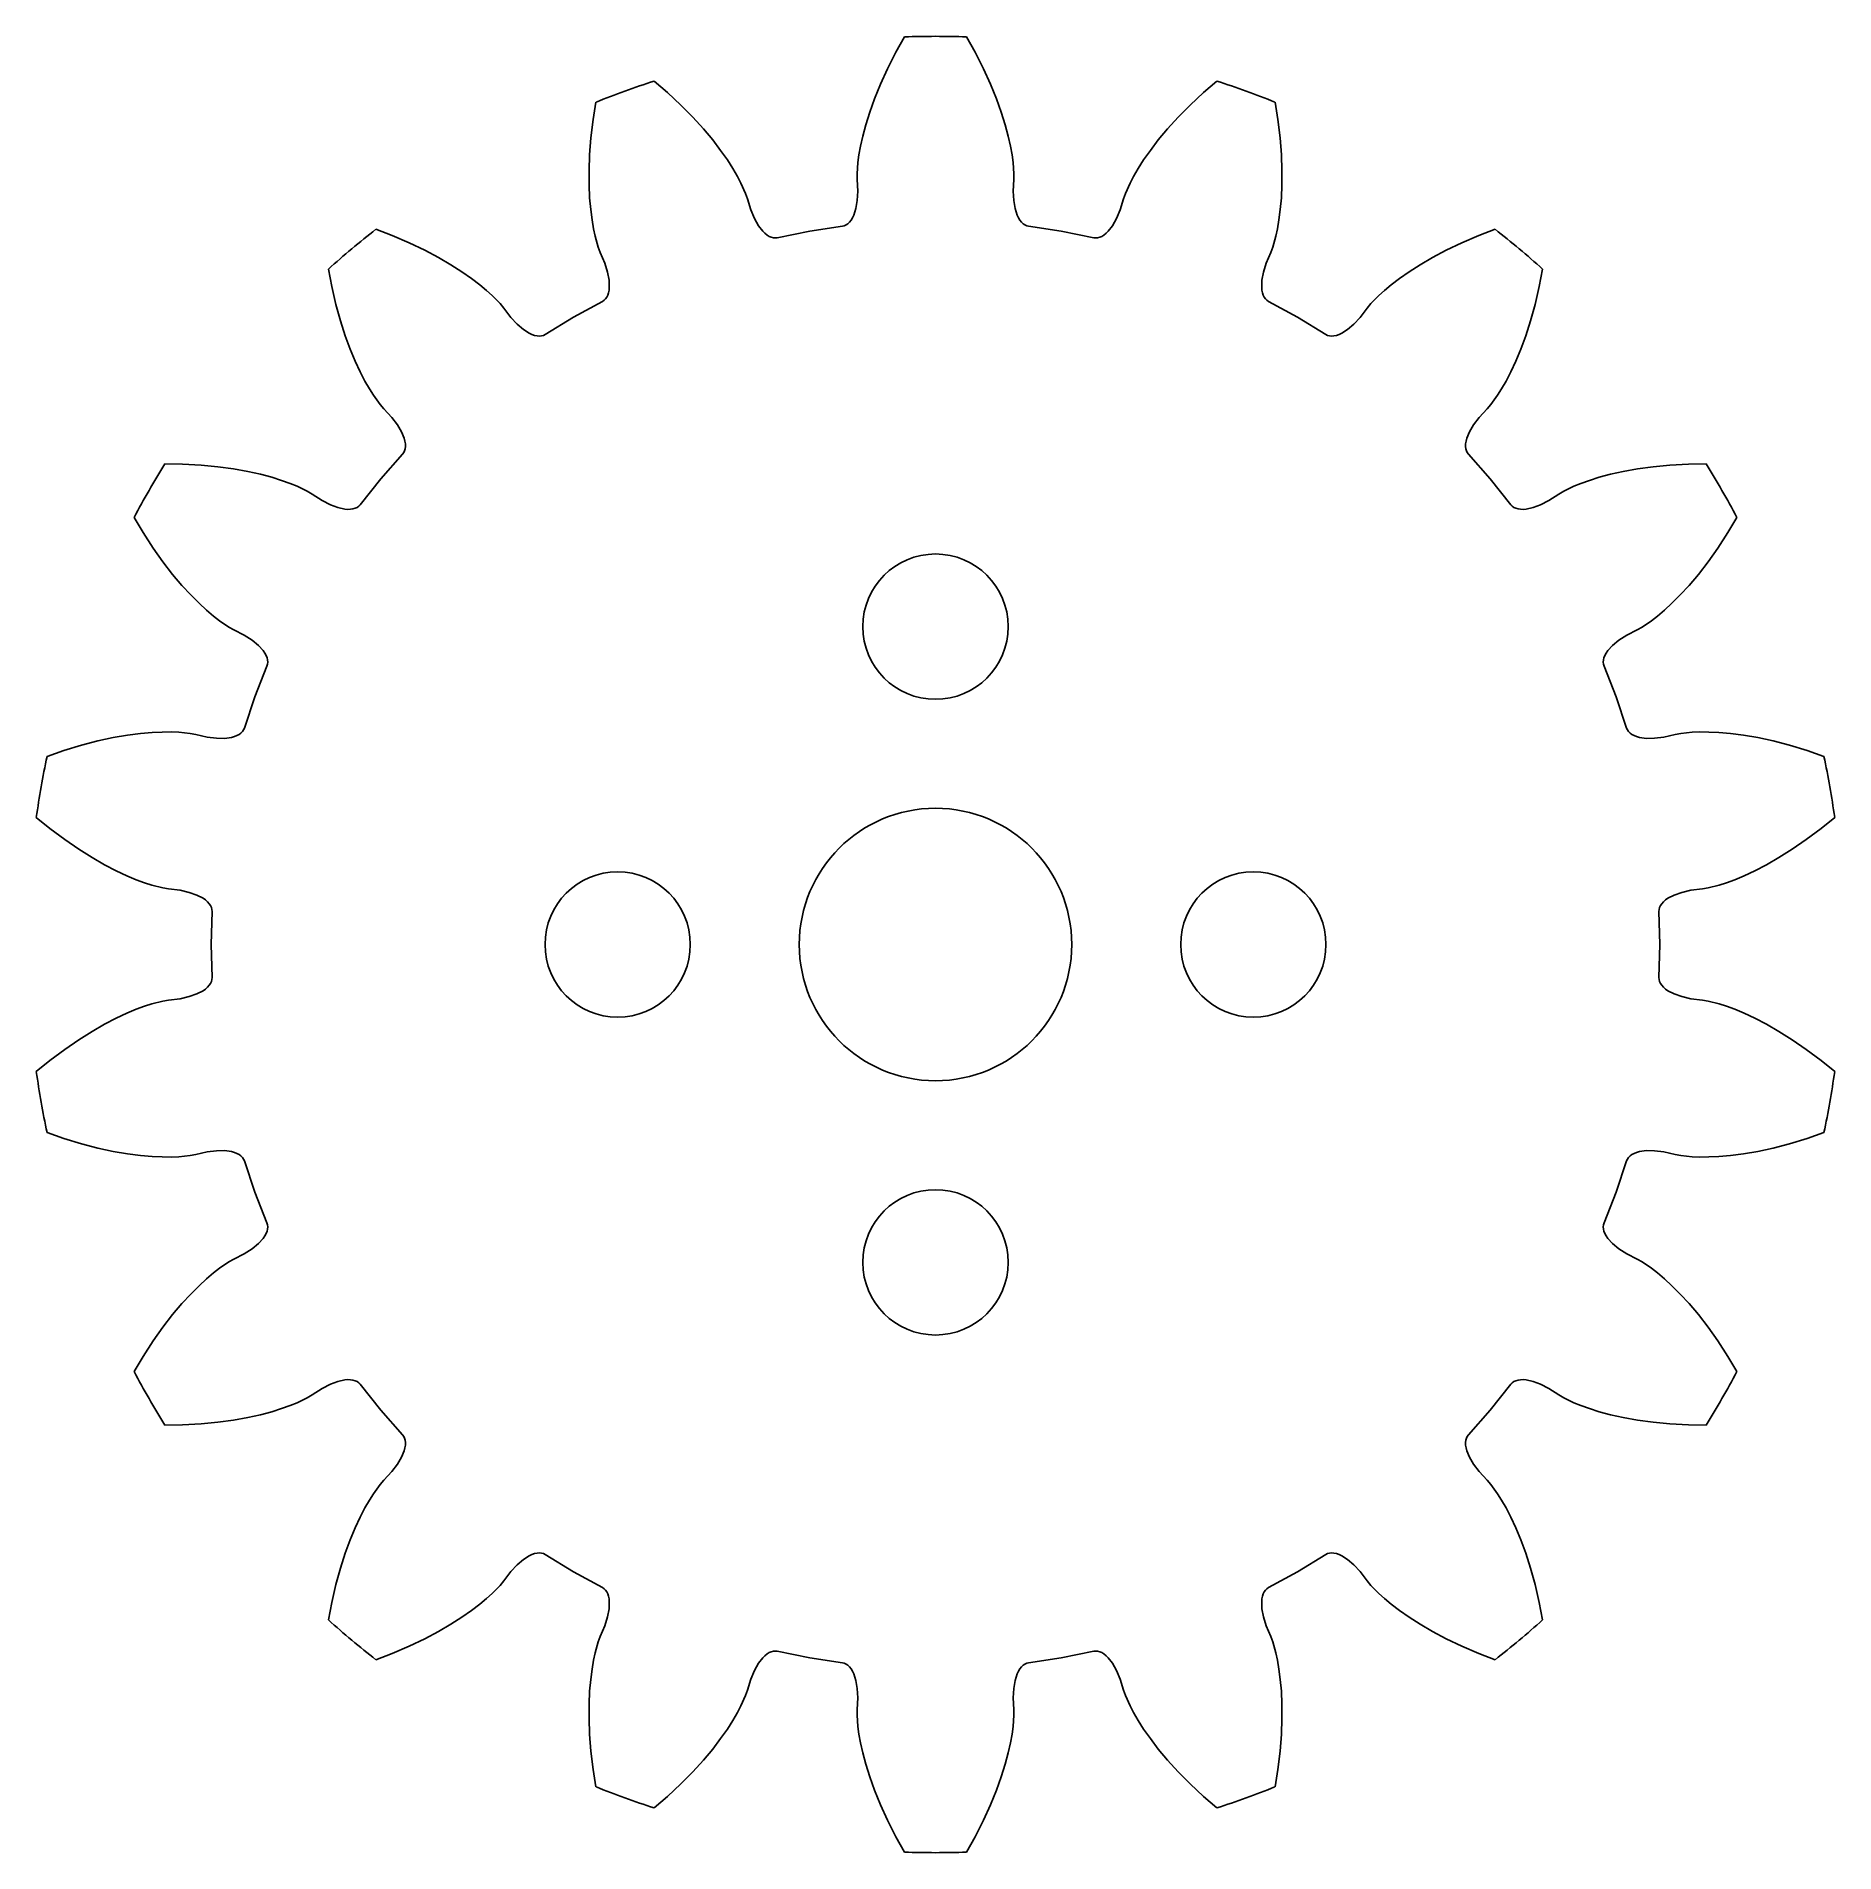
# Model space of a CAD drawing. Extents: x -68.8 to -29.2, y -20 to 20.
import ezdxf

# ---------------------------------------------------------------- set-up
doc = ezdxf.new("R2010")
doc.units = 0
doc.layers.get('0').update_dxf_attribs({"linetype": 'CONTINUOUS'})

msp = doc.modelspace()

# ---------------------------------------------------------------- linework, layer by layer
at = {"color": 7, "linetype": 'CONTINUOUS'}
for p, q in [((-49.871, 19.65), (-50.055, 19.287)), ((-49.681, 19.988), (-49.871, 19.65)), ((-48.129, 19.65), (-48.319, 19.988)), ((-47.945, 19.287), (-48.129, 19.65)), ((-50.055, 19.287), (-50.211, 18.946)), ((-47.789, 18.946), (-47.945, 19.287)), ((-54.902, 18.763), (-55.196, 19.016)), ((-50.211, 18.946), (-50.342, 18.626)), ((-47.658, 18.626), (-47.789, 18.946)), ((-42.804, 19.016), (-43.098, 18.763)), ((-56.477, 18.55), (-56.539, 18.167)), ((-54.605, 18.485), (-54.902, 18.763)), ((-54.342, 18.218), (-54.605, 18.485)), ((-50.342, 18.626), (-50.449, 18.328)), ((-47.551, 18.328), (-47.658, 18.626)), ((-43.395, 18.485), (-43.658, 18.218)), ((-43.098, 18.763), (-43.395, 18.485)), ((-41.461, 18.167), (-41.523, 18.55)), ((-56.539, 18.167), (-56.588, 17.763)), ((-54.109, 17.961), (-54.342, 18.218)), ((-50.535, 18.053), (-50.602, 17.804)), ((-50.449, 18.328), (-50.535, 18.053)), ((-47.465, 18.053), (-47.551, 18.328)), ((-47.398, 17.804), (-47.465, 18.053)), ((-43.658, 18.218), (-43.891, 17.961)), ((-41.412, 17.763), (-41.461, 18.167)), ((-56.588, 17.763), (-56.618, 17.389)), ((-53.907, 17.718), (-54.109, 17.961)), ((-53.732, 17.489), (-53.907, 17.718)), ((-50.602, 17.804), (-50.651, 17.583)), ((-47.349, 17.583), (-47.398, 17.804)), ((-44.093, 17.718), (-44.268, 17.489)), ((-43.891, 17.961), (-44.093, 17.718)), ((-41.382, 17.389), (-41.412, 17.763)), ((-56.618, 17.389), (-56.631, 17.043)), ((-53.584, 17.278), (-53.732, 17.489)), ((-53.462, 17.087), (-53.584, 17.278)), ((-50.709, 17.221), (-50.727, 16.974)), ((-50.686, 17.388), (-50.709, 17.221)), ((-50.651, 17.583), (-50.686, 17.388)), ((-47.314, 17.388), (-47.349, 17.583)), ((-47.291, 17.221), (-47.314, 17.388)), ((-47.273, 16.974), (-47.291, 17.221)), ((-44.416, 17.278), (-44.538, 17.087)), ((-44.268, 17.489), (-44.416, 17.278)), ((-41.369, 17.043), (-41.382, 17.389)), ((-56.631, 17.043), (-56.63, 16.727)), ((-53.363, 16.916), (-53.462, 17.087)), ((-53.285, 16.767), (-53.363, 16.916)), ((-50.727, 16.974), (-50.727, 16.848)), ((-50.727, 16.848), (-50.714, 16.591)), ((-47.286, 16.591), (-47.273, 16.848)), ((-47.273, 16.848), (-47.273, 16.974)), ((-44.637, 16.916), (-44.715, 16.767)), ((-44.538, 17.087), (-44.637, 16.916)), ((-41.37, 16.727), (-41.369, 17.043)), ((-56.63, 16.727), (-56.617, 16.44)), ((-56.617, 16.44), (-56.594, 16.183)), ((-53.182, 16.541), (-53.285, 16.767)), ((-53.14, 16.422), (-53.182, 16.541)), ((-53.064, 16.176), (-53.14, 16.422)), ((-50.714, 16.591), (-50.724, 16.384)), ((-47.276, 16.384), (-47.286, 16.591)), ((-44.86, 16.422), (-44.936, 16.176)), ((-44.818, 16.541), (-44.86, 16.422)), ((-44.715, 16.767), (-44.818, 16.541)), ((-41.406, 16.183), (-41.383, 16.44)), ((-41.383, 16.44), (-41.37, 16.727)), ((-56.594, 16.183), (-56.565, 15.958)), ((-52.984, 15.985), (-53.064, 16.176)), ((-50.826, 16.002), (-50.858, 15.95)), ((-50.798, 16.063), (-50.826, 16.002)), ((-50.753, 16.208), (-50.798, 16.063)), ((-50.724, 16.384), (-50.753, 16.208)), ((-47.247, 16.208), (-47.276, 16.384)), ((-47.202, 16.063), (-47.247, 16.208)), ((-47.174, 16.002), (-47.202, 16.063)), ((-47.142, 15.95), (-47.174, 16.002)), ((-44.936, 16.176), (-45.016, 15.985)), ((-41.435, 15.958), (-41.406, 16.183)), ((-60.964, 15.613), (-61.326, 15.75)), ((-60.589, 15.453), (-60.964, 15.613)), ((-56.565, 15.958), (-56.531, 15.763)), ((-56.531, 15.763), (-56.496, 15.599)), ((-52.896, 15.83), (-52.984, 15.985)), ((-52.804, 15.709), (-52.896, 15.83)), ((-52.757, 15.662), (-52.804, 15.709)), ((-52.71, 15.624), (-52.757, 15.662)), ((-52.663, 15.595), (-52.71, 15.624)), ((-51.77, 15.708), (-52.484, 15.565)), ((-51.05, 15.818), (-51.77, 15.708)), ((-51.008, 15.827), (-51.05, 15.818)), ((-50.967, 15.845), (-51.008, 15.827)), ((-50.929, 15.872), (-50.967, 15.845)), ((-50.892, 15.907), (-50.929, 15.872)), ((-50.858, 15.95), (-50.892, 15.907)), ((-47.108, 15.907), (-47.142, 15.95)), ((-47.071, 15.872), (-47.108, 15.907)), ((-47.033, 15.845), (-47.071, 15.872)), ((-46.992, 15.827), (-47.033, 15.845)), ((-46.95, 15.818), (-46.992, 15.827)), ((-46.23, 15.708), (-46.95, 15.818)), ((-45.516, 15.565), (-46.23, 15.708)), ((-45.29, 15.624), (-45.337, 15.595)), ((-45.243, 15.662), (-45.29, 15.624)), ((-45.196, 15.709), (-45.243, 15.662)), ((-45.104, 15.83), (-45.196, 15.709)), ((-45.016, 15.985), (-45.104, 15.83)), ((-41.504, 15.599), (-41.469, 15.763)), ((-41.469, 15.763), (-41.435, 15.958)), ((-37.036, 15.613), (-37.411, 15.453)), ((-36.674, 15.75), (-37.036, 15.613)), ((-60.25, 15.292), (-60.589, 15.453)), ((-59.944, 15.131), (-60.25, 15.292)), ((-56.496, 15.599), (-56.429, 15.36)), ((-56.429, 15.36), (-56.385, 15.241)), ((-56.385, 15.241), (-56.285, 15.004)), ((-52.616, 15.574), (-52.663, 15.595)), ((-52.571, 15.562), (-52.616, 15.574)), ((-52.526, 15.559), (-52.571, 15.562)), ((-52.484, 15.565), (-52.526, 15.559)), ((-45.474, 15.559), (-45.516, 15.565)), ((-45.429, 15.562), (-45.474, 15.559)), ((-45.384, 15.574), (-45.429, 15.562)), ((-45.337, 15.595), (-45.384, 15.574)), ((-41.715, 15.004), (-41.615, 15.241)), ((-41.615, 15.241), (-41.571, 15.36)), ((-41.571, 15.36), (-41.504, 15.599)), ((-37.75, 15.292), (-38.056, 15.131)), ((-37.411, 15.453), (-37.75, 15.292)), ((-62.37, 14.874), (-62.298, 14.493)), ((-59.671, 14.971), (-59.944, 15.131)), ((-59.429, 14.816), (-59.671, 14.971)), ((-59.217, 14.668), (-59.429, 14.816)), ((-56.285, 15.004), (-56.223, 14.806)), ((-56.223, 14.806), (-56.19, 14.631)), ((-41.81, 14.631), (-41.777, 14.806)), ((-41.777, 14.806), (-41.715, 15.004)), ((-38.571, 14.816), (-38.783, 14.668)), ((-38.329, 14.971), (-38.571, 14.816)), ((-38.056, 15.131), (-38.329, 14.971)), ((-35.702, 14.493), (-35.63, 14.874)), ((-62.298, 14.493), (-62.206, 14.097)), ((-59.037, 14.53), (-59.217, 14.668)), ((-58.886, 14.404), (-59.037, 14.53)), ((-58.761, 14.291), (-58.886, 14.404)), ((-56.189, 14.413), (-56.201, 14.353)), ((-56.19, 14.631), (-56.184, 14.479)), ((-56.184, 14.479), (-56.189, 14.413)), ((-41.816, 14.479), (-41.81, 14.631)), ((-41.811, 14.413), (-41.816, 14.479)), ((-41.799, 14.353), (-41.811, 14.413)), ((-39.114, 14.404), (-39.239, 14.291)), ((-38.963, 14.53), (-39.114, 14.404)), ((-38.783, 14.668), (-38.963, 14.53)), ((-35.794, 14.097), (-35.702, 14.493)), ((-62.206, 14.097), (-62.106, 13.735)), ((-58.587, 14.113), (-58.761, 14.291)), ((-58.507, 14.016), (-58.587, 14.113)), ((-58.352, 13.811), (-58.507, 14.016)), ((-56.336, 14.163), (-56.975, 13.813)), ((-56.3, 14.186), (-56.336, 14.163)), ((-56.268, 14.217), (-56.3, 14.186)), ((-56.241, 14.255), (-56.268, 14.217)), ((-56.218, 14.3), (-56.241, 14.255)), ((-56.201, 14.353), (-56.218, 14.3)), ((-41.782, 14.3), (-41.799, 14.353)), ((-41.759, 14.255), (-41.782, 14.3)), ((-41.732, 14.217), (-41.759, 14.255)), ((-41.7, 14.186), (-41.732, 14.217)), ((-41.664, 14.163), (-41.7, 14.186)), ((-41.025, 13.813), (-41.664, 14.163)), ((-39.493, 14.016), (-39.648, 13.811)), ((-39.413, 14.113), (-39.493, 14.016)), ((-39.239, 14.291), (-39.413, 14.113)), ((-35.894, 13.735), (-35.794, 14.097)), ((-62.106, 13.735), (-62, 13.405)), ((-58.211, 13.659), (-58.352, 13.811)), ((-58.075, 13.542), (-58.211, 13.659)), ((-56.975, 13.813), (-57.597, 13.435)), ((-40.403, 13.435), (-41.025, 13.813)), ((-39.789, 13.659), (-39.925, 13.542)), ((-39.648, 13.811), (-39.789, 13.659)), ((-36, 13.405), (-35.894, 13.735)), ((-62, 13.405), (-61.891, 13.109)), ((-57.947, 13.461), (-58.075, 13.542)), ((-57.887, 13.433), (-57.947, 13.461)), ((-57.83, 13.413), (-57.887, 13.433)), ((-57.775, 13.401), (-57.83, 13.413)), ((-57.725, 13.398), (-57.775, 13.401)), ((-57.678, 13.403), (-57.725, 13.398)), ((-57.635, 13.415), (-57.678, 13.403)), ((-57.597, 13.435), (-57.635, 13.415)), ((-40.365, 13.415), (-40.403, 13.435)), ((-40.322, 13.403), (-40.365, 13.415)), ((-40.275, 13.398), (-40.322, 13.403)), ((-40.225, 13.401), (-40.275, 13.398)), ((-40.17, 13.413), (-40.225, 13.401)), ((-40.113, 13.433), (-40.17, 13.413)), ((-40.053, 13.461), (-40.113, 13.433)), ((-39.925, 13.542), (-40.053, 13.461)), ((-36.109, 13.109), (-36, 13.405)), ((-61.891, 13.109), (-61.78, 12.843)), ((-61.78, 12.843), (-61.671, 12.609)), ((-36.329, 12.609), (-36.22, 12.843)), ((-36.22, 12.843), (-36.109, 13.109)), ((-61.671, 12.609), (-61.567, 12.408)), ((-61.567, 12.408), (-61.468, 12.237)), ((-36.532, 12.237), (-36.433, 12.408)), ((-36.433, 12.408), (-36.329, 12.609)), ((-61.468, 12.237), (-61.379, 12.094)), ((-61.379, 12.094), (-61.234, 11.893)), ((-36.766, 11.893), (-36.621, 12.094)), ((-36.621, 12.094), (-36.532, 12.237)), ((-61.234, 11.893), (-61.152, 11.796)), ((-61.152, 11.796), (-60.977, 11.608)), ((-60.977, 11.608), (-60.852, 11.443)), ((-37.148, 11.443), (-37.023, 11.608)), ((-37.023, 11.608), (-36.848, 11.796)), ((-36.848, 11.796), (-36.766, 11.893)), ((-60.852, 11.443), (-60.761, 11.289)), ((-60.761, 11.289), (-60.702, 11.149)), ((-37.298, 11.149), (-37.239, 11.289)), ((-37.239, 11.289), (-37.148, 11.443)), ((-60.712, 10.833), (-60.738, 10.799)), ((-60.692, 10.873), (-60.712, 10.833)), ((-60.702, 11.149), (-60.685, 11.085)), ((-60.68, 10.919), (-60.692, 10.873)), ((-60.685, 11.085), (-60.676, 11.025)), ((-60.674, 10.969), (-60.68, 10.919)), ((-60.676, 11.025), (-60.674, 10.969)), ((-37.326, 10.969), (-37.324, 11.025)), ((-37.32, 10.919), (-37.326, 10.969)), ((-37.324, 11.025), (-37.315, 11.085)), ((-37.308, 10.873), (-37.32, 10.919)), ((-37.315, 11.085), (-37.298, 11.149)), ((-37.288, 10.833), (-37.308, 10.873)), ((-37.262, 10.799), (-37.288, 10.833)), ((-65.582, 10.579), (-65.97, 10.584)), ((-65.176, 10.558), (-65.582, 10.579)), ((-64.802, 10.522), (-65.176, 10.558)), ((-64.459, 10.475), (-64.802, 10.522)), ((-64.148, 10.419), (-64.459, 10.475)), ((-63.867, 10.356), (-64.148, 10.419)), ((-60.738, 10.799), (-61.218, 10.252)), ((-36.782, 10.252), (-37.262, 10.799)), ((-33.852, 10.419), (-34.133, 10.356)), ((-33.541, 10.475), (-33.852, 10.419)), ((-33.198, 10.522), (-33.541, 10.475)), ((-32.824, 10.558), (-33.198, 10.522)), ((-32.418, 10.579), (-32.824, 10.558)), ((-32.03, 10.584), (-32.418, 10.579)), ((-63.618, 10.289), (-63.867, 10.356)), ((-63.402, 10.221), (-63.618, 10.289)), ((-63.216, 10.154), (-63.402, 10.221)), ((-63.06, 10.09), (-63.216, 10.154)), ((-62.836, 9.983), (-63.06, 10.09)), ((-61.218, 10.252), (-61.674, 9.684)), ((-36.326, 9.684), (-36.782, 10.252)), ((-34.94, 10.09), (-35.164, 9.983)), ((-34.784, 10.154), (-34.94, 10.09)), ((-34.598, 10.221), (-34.784, 10.154)), ((-34.382, 10.289), (-34.598, 10.221)), ((-34.133, 10.356), (-34.382, 10.289)), ((-62.727, 9.919), (-62.836, 9.983)), ((-62.511, 9.779), (-62.727, 9.919)), ((-62.327, 9.685), (-62.511, 9.779)), ((-62.16, 9.622), (-62.327, 9.685)), ((-62.012, 9.589), (-62.16, 9.622)), ((-61.781, 9.606), (-61.83, 9.592)), ((-61.738, 9.626), (-61.781, 9.606)), ((-61.703, 9.653), (-61.738, 9.626)), ((-61.674, 9.684), (-61.703, 9.653)), ((-36.297, 9.653), (-36.326, 9.684)), ((-36.262, 9.626), (-36.297, 9.653)), ((-36.219, 9.606), (-36.262, 9.626)), ((-36.17, 9.592), (-36.219, 9.606)), ((-35.84, 9.622), (-35.988, 9.589)), ((-35.673, 9.685), (-35.84, 9.622)), ((-35.489, 9.779), (-35.673, 9.685)), ((-35.273, 9.919), (-35.489, 9.779)), ((-35.164, 9.983), (-35.273, 9.919)), ((-66.651, 9.404), (-66.453, 9.071)), ((-61.945, 9.583), (-62.012, 9.589)), ((-61.885, 9.584), (-61.945, 9.583)), ((-61.83, 9.592), (-61.885, 9.584)), ((-36.115, 9.584), (-36.17, 9.592)), ((-36.055, 9.583), (-36.115, 9.584)), ((-35.988, 9.589), (-36.055, 9.583)), ((-31.547, 9.071), (-31.349, 9.404)), ((-66.453, 9.071), (-66.231, 8.73)), ((-31.769, 8.73), (-31.547, 9.071)), ((-66.231, 8.73), (-66.014, 8.424)), ((-66.014, 8.424), (-65.801, 8.151)), ((-32.199, 8.151), (-31.986, 8.424)), ((-31.986, 8.424), (-31.769, 8.73)), ((-65.801, 8.151), (-65.597, 7.909)), ((-32.403, 7.909), (-32.199, 8.151)), ((-65.597, 7.909), (-65.402, 7.697)), ((-65.402, 7.697), (-65.219, 7.515)), ((-32.781, 7.515), (-32.598, 7.697)), ((-32.598, 7.697), (-32.403, 7.909)), ((-65.219, 7.515), (-65.053, 7.362)), ((-65.053, 7.362), (-64.901, 7.234)), ((-64.901, 7.234), (-64.768, 7.131)), ((-33.232, 7.131), (-33.099, 7.234)), ((-33.099, 7.234), (-32.947, 7.362)), ((-32.947, 7.362), (-32.781, 7.515)), ((-64.768, 7.131), (-64.563, 6.991)), ((-64.563, 6.991), (-64.454, 6.928)), ((-64.454, 6.928), (-64.225, 6.811)), ((-64.225, 6.811), (-64.051, 6.699)), ((-33.949, 6.699), (-33.775, 6.811)), ((-33.775, 6.811), (-33.546, 6.928)), ((-33.546, 6.928), (-33.437, 6.991)), ((-33.437, 6.991), (-33.232, 7.131)), ((-64.051, 6.699), (-63.912, 6.586)), ((-63.912, 6.586), (-63.81, 6.474)), ((-63.81, 6.474), (-63.772, 6.419)), ((-63.772, 6.419), (-63.742, 6.366)), ((-34.258, 6.366), (-34.228, 6.419)), ((-34.228, 6.419), (-34.19, 6.474)), ((-34.19, 6.474), (-34.088, 6.586)), ((-34.088, 6.586), (-33.949, 6.699)), ((-63.724, 6.133), (-63.988, 5.455)), ((-63.742, 6.366), (-63.722, 6.315)), ((-63.711, 6.175), (-63.724, 6.133)), ((-63.722, 6.315), (-63.71, 6.266)), ((-63.706, 6.219), (-63.711, 6.175)), ((-63.71, 6.266), (-63.706, 6.219)), ((-34.294, 6.219), (-34.29, 6.266)), ((-34.289, 6.175), (-34.294, 6.219)), ((-34.29, 6.266), (-34.278, 6.315)), ((-34.276, 6.133), (-34.289, 6.175)), ((-34.278, 6.315), (-34.258, 6.366)), ((-34.012, 5.455), (-34.276, 6.133)), ((-63.988, 5.455), (-64.221, 4.766)), ((-33.779, 4.766), (-34.012, 5.455)), ((-67.448, 4.483), (-67.811, 4.389)), ((-67.11, 4.556), (-67.448, 4.483)), ((-66.798, 4.61), (-67.11, 4.556)), ((-66.512, 4.646), (-66.798, 4.61)), ((-66.255, 4.669), (-66.512, 4.646)), ((-66.029, 4.679), (-66.255, 4.669)), ((-65.831, 4.68), (-66.029, 4.679)), ((-65.663, 4.673), (-65.831, 4.68)), ((-65.416, 4.649), (-65.663, 4.673)), ((-65.292, 4.626), (-65.416, 4.649)), ((-65.041, 4.569), (-65.292, 4.626)), ((-64.836, 4.542), (-65.041, 4.569)), ((-64.657, 4.54), (-64.836, 4.542)), ((-64.506, 4.56), (-64.657, 4.54)), ((-64.442, 4.578), (-64.506, 4.56)), ((-64.385, 4.599), (-64.442, 4.578)), ((-64.337, 4.625), (-64.385, 4.599)), ((-64.296, 4.655), (-64.337, 4.625)), ((-64.263, 4.689), (-64.296, 4.655)), ((-64.238, 4.726), (-64.263, 4.689)), ((-64.221, 4.766), (-64.238, 4.726)), ((-33.762, 4.726), (-33.779, 4.766)), ((-33.737, 4.689), (-33.762, 4.726)), ((-33.704, 4.655), (-33.737, 4.689)), ((-33.663, 4.625), (-33.704, 4.655)), ((-33.615, 4.599), (-33.663, 4.625)), ((-33.558, 4.578), (-33.615, 4.599)), ((-33.494, 4.56), (-33.558, 4.578)), ((-33.343, 4.54), (-33.494, 4.56)), ((-33.164, 4.542), (-33.343, 4.54)), ((-32.959, 4.569), (-33.164, 4.542)), ((-32.708, 4.626), (-32.959, 4.569)), ((-32.584, 4.649), (-32.708, 4.626)), ((-32.337, 4.673), (-32.584, 4.649)), ((-32.169, 4.68), (-32.337, 4.673)), ((-31.971, 4.679), (-32.169, 4.68)), ((-31.745, 4.669), (-31.971, 4.679)), ((-31.488, 4.646), (-31.745, 4.669)), ((-31.202, 4.61), (-31.488, 4.646)), ((-30.89, 4.556), (-31.202, 4.61)), ((-30.552, 4.483), (-30.89, 4.556)), ((-30.189, 4.389), (-30.552, 4.483)), ((-68.2, 4.27), (-68.566, 4.142)), ((-67.811, 4.389), (-68.2, 4.27)), ((-29.8, 4.27), (-30.189, 4.389)), ((-29.434, 4.142), (-29.8, 4.27)), ((-68.803, 2.8), (-68.503, 2.554)), ((-29.497, 2.554), (-29.197, 2.8)), ((-68.503, 2.554), (-68.178, 2.31)), ((-29.822, 2.31), (-29.497, 2.554)), ((-68.178, 2.31), (-67.869, 2.097)), ((-67.869, 2.097), (-67.576, 1.913)), ((-30.424, 1.913), (-30.131, 2.097)), ((-30.131, 2.097), (-29.822, 2.31)), ((-67.576, 1.913), (-67.301, 1.756)), ((-67.301, 1.756), (-67.045, 1.623)), ((-67.045, 1.623), (-66.812, 1.514)), ((-31.188, 1.514), (-30.954, 1.623)), ((-30.954, 1.623), (-30.699, 1.756)), ((-30.699, 1.756), (-30.424, 1.913)), ((-66.812, 1.514), (-66.602, 1.427)), ((-66.602, 1.427), (-66.417, 1.359)), ((-66.417, 1.359), (-66.257, 1.308)), ((-66.257, 1.308), (-66.016, 1.246)), ((-66.016, 1.246), (-65.891, 1.225)), ((-65.891, 1.225), (-65.636, 1.193)), ((-32.364, 1.193), (-32.109, 1.225)), ((-32.109, 1.225), (-31.984, 1.246)), ((-31.984, 1.246), (-31.743, 1.308)), ((-31.743, 1.308), (-31.583, 1.359)), ((-31.583, 1.359), (-31.398, 1.427)), ((-31.398, 1.427), (-31.188, 1.514)), ((-65.636, 1.193), (-65.434, 1.148)), ((-65.434, 1.148), (-65.266, 1.088)), ((-65.266, 1.088), (-65.131, 1.018)), ((-65.131, 1.018), (-65.076, 0.98)), ((-65.076, 0.98), (-65.031, 0.94)), ((-65.031, 0.94), (-64.994, 0.899)), ((-64.994, 0.899), (-64.965, 0.857)), ((-64.965, 0.857), (-64.946, 0.814)), ((-64.946, 0.814), (-64.935, 0.771)), ((-33.065, 0.771), (-33.054, 0.814)), ((-33.054, 0.814), (-33.035, 0.857)), ((-33.035, 0.857), (-33.006, 0.899)), ((-33.006, 0.899), (-32.969, 0.94)), ((-32.969, 0.94), (-32.924, 0.98)), ((-32.924, 0.98), (-32.869, 1.018)), ((-32.869, 1.018), (-32.734, 1.088)), ((-32.734, 1.088), (-32.566, 1.148)), ((-32.566, 1.148), (-32.364, 1.193)), ((-64.933, 0.728), (-64.95, 0)), ((-64.935, 0.771), (-64.933, 0.728)), ((-33.067, 0.728), (-33.065, 0.771)), ((-33.05, 0), (-33.067, 0.728)), ((-64.95, 0), (-64.933, -0.728)), ((-33.067, -0.728), (-33.05, 0)), ((-64.935, -0.771), (-64.946, -0.814)), ((-64.933, -0.728), (-64.935, -0.771)), ((-33.065, -0.771), (-33.067, -0.728)), ((-33.054, -0.814), (-33.065, -0.771)), ((-65.636, -1.193), (-65.891, -1.225)), ((-65.434, -1.148), (-65.636, -1.193)), ((-65.266, -1.088), (-65.434, -1.148)), ((-65.131, -1.018), (-65.266, -1.088)), ((-65.076, -0.98), (-65.131, -1.018)), ((-65.031, -0.94), (-65.076, -0.98)), ((-64.994, -0.899), (-65.031, -0.94)), ((-64.965, -0.857), (-64.994, -0.899)), ((-64.946, -0.814), (-64.965, -0.857)), ((-33.035, -0.857), (-33.054, -0.814)), ((-33.006, -0.899), (-33.035, -0.857)), ((-32.969, -0.94), (-33.006, -0.899)), ((-32.924, -0.98), (-32.969, -0.94)), ((-32.869, -1.018), (-32.924, -0.98)), ((-32.734, -1.088), (-32.869, -1.018)), ((-32.566, -1.148), (-32.734, -1.088)), ((-32.364, -1.193), (-32.566, -1.148)), ((-32.109, -1.225), (-32.364, -1.193)), ((-66.812, -1.514), (-67.045, -1.623)), ((-66.602, -1.427), (-66.812, -1.514)), ((-66.417, -1.359), (-66.602, -1.427)), ((-66.257, -1.308), (-66.417, -1.359)), ((-66.016, -1.246), (-66.257, -1.308)), ((-65.891, -1.225), (-66.016, -1.246)), ((-31.984, -1.246), (-32.109, -1.225)), ((-31.743, -1.308), (-31.984, -1.246)), ((-31.583, -1.359), (-31.743, -1.308)), ((-31.398, -1.427), (-31.583, -1.359)), ((-31.188, -1.514), (-31.398, -1.427)), ((-30.954, -1.623), (-31.188, -1.514)), ((-67.576, -1.913), (-67.869, -2.097)), ((-67.301, -1.756), (-67.576, -1.913)), ((-67.045, -1.623), (-67.301, -1.756)), ((-30.699, -1.756), (-30.954, -1.623)), ((-30.424, -1.913), (-30.699, -1.756)), ((-30.131, -2.097), (-30.424, -1.913)), ((-68.178, -2.31), (-68.503, -2.554)), ((-67.869, -2.097), (-68.178, -2.31)), ((-29.822, -2.31), (-30.131, -2.097)), ((-29.497, -2.554), (-29.822, -2.31)), ((-68.503, -2.554), (-68.803, -2.8)), ((-29.197, -2.8), (-29.497, -2.554)), ((-68.566, -4.142), (-68.2, -4.27)), ((-68.2, -4.27), (-67.811, -4.389)), ((-67.811, -4.389), (-67.448, -4.483)), ((-30.552, -4.483), (-30.189, -4.389)), ((-30.189, -4.389), (-29.8, -4.27)), ((-29.8, -4.27), (-29.434, -4.142)), ((-67.448, -4.483), (-67.11, -4.556)), ((-67.11, -4.556), (-66.798, -4.61)), ((-66.798, -4.61), (-66.512, -4.646)), ((-66.512, -4.646), (-66.255, -4.669)), ((-66.255, -4.669), (-66.029, -4.679)), ((-66.029, -4.679), (-65.831, -4.68)), ((-65.831, -4.68), (-65.663, -4.673)), ((-65.663, -4.673), (-65.416, -4.649)), ((-65.416, -4.649), (-65.292, -4.626)), ((-65.292, -4.626), (-65.041, -4.569)), ((-65.041, -4.569), (-64.836, -4.542)), ((-64.836, -4.542), (-64.657, -4.54)), ((-64.657, -4.54), (-64.506, -4.56)), ((-64.506, -4.56), (-64.442, -4.578)), ((-64.442, -4.578), (-64.385, -4.599)), ((-64.385, -4.599), (-64.337, -4.625)), ((-64.337, -4.625), (-64.296, -4.655)), ((-64.296, -4.655), (-64.263, -4.689)), ((-64.263, -4.689), (-64.238, -4.726)), ((-64.238, -4.726), (-64.221, -4.766)), ((-64.221, -4.766), (-63.988, -5.455)), ((-34.012, -5.455), (-33.779, -4.766)), ((-33.779, -4.766), (-33.762, -4.726)), ((-33.762, -4.726), (-33.737, -4.689)), ((-33.737, -4.689), (-33.704, -4.655)), ((-33.704, -4.655), (-33.663, -4.625)), ((-33.663, -4.625), (-33.615, -4.599)), ((-33.615, -4.599), (-33.558, -4.578)), ((-33.558, -4.578), (-33.494, -4.56)), ((-33.494, -4.56), (-33.343, -4.54)), ((-33.343, -4.54), (-33.164, -4.542)), ((-33.164, -4.542), (-32.959, -4.569)), ((-32.959, -4.569), (-32.708, -4.626)), ((-32.708, -4.626), (-32.584, -4.649)), ((-32.584, -4.649), (-32.337, -4.673)), ((-32.337, -4.673), (-32.169, -4.68)), ((-32.169, -4.68), (-31.971, -4.679)), ((-31.971, -4.679), (-31.745, -4.669)), ((-31.745, -4.669), (-31.488, -4.646)), ((-31.488, -4.646), (-31.202, -4.61)), ((-31.202, -4.61), (-30.89, -4.556)), ((-30.89, -4.556), (-30.552, -4.483)), ((-63.988, -5.455), (-63.724, -6.133)), ((-34.276, -6.133), (-34.012, -5.455)), ((-63.742, -6.366), (-63.772, -6.419)), ((-63.722, -6.315), (-63.742, -6.366)), ((-63.724, -6.133), (-63.711, -6.175)), ((-63.71, -6.266), (-63.722, -6.315)), ((-63.711, -6.175), (-63.706, -6.219)), ((-63.706, -6.219), (-63.71, -6.266)), ((-34.294, -6.219), (-34.289, -6.175)), ((-34.29, -6.266), (-34.294, -6.219)), ((-34.278, -6.315), (-34.29, -6.266)), ((-34.289, -6.175), (-34.276, -6.133)), ((-34.258, -6.366), (-34.278, -6.315)), ((-34.228, -6.419), (-34.258, -6.366)), ((-64.051, -6.699), (-64.225, -6.811)), ((-63.912, -6.586), (-64.051, -6.699)), ((-63.81, -6.474), (-63.912, -6.586)), ((-63.772, -6.419), (-63.81, -6.474)), ((-34.19, -6.474), (-34.228, -6.419)), ((-34.088, -6.586), (-34.19, -6.474)), ((-33.949, -6.699), (-34.088, -6.586)), ((-33.775, -6.811), (-33.949, -6.699)), ((-64.768, -7.131), (-64.901, -7.234)), ((-64.563, -6.991), (-64.768, -7.131)), ((-64.454, -6.928), (-64.563, -6.991)), ((-64.225, -6.811), (-64.454, -6.928)), ((-33.546, -6.928), (-33.775, -6.811)), ((-33.437, -6.991), (-33.546, -6.928)), ((-33.232, -7.131), (-33.437, -6.991)), ((-33.099, -7.234), (-33.232, -7.131)), ((-65.219, -7.515), (-65.402, -7.697)), ((-65.053, -7.362), (-65.219, -7.515)), ((-64.901, -7.234), (-65.053, -7.362)), ((-32.947, -7.362), (-33.099, -7.234)), ((-32.781, -7.515), (-32.947, -7.362)), ((-32.598, -7.697), (-32.781, -7.515)), ((-65.597, -7.909), (-65.801, -8.151)), ((-65.402, -7.697), (-65.597, -7.909)), ((-32.403, -7.909), (-32.598, -7.697)), ((-32.199, -8.151), (-32.403, -7.909)), ((-65.801, -8.151), (-66.014, -8.424)), ((-31.986, -8.424), (-32.199, -8.151)), ((-66.231, -8.73), (-66.453, -9.071)), ((-66.014, -8.424), (-66.231, -8.73)), ((-31.769, -8.73), (-31.986, -8.424)), ((-31.547, -9.071), (-31.769, -8.73)), ((-66.453, -9.071), (-66.651, -9.404)), ((-31.349, -9.404), (-31.547, -9.071)), ((-62.16, -9.622), (-62.012, -9.589)), ((-62.012, -9.589), (-61.945, -9.583)), ((-61.945, -9.583), (-61.885, -9.584)), ((-61.885, -9.584), (-61.83, -9.592)), ((-61.83, -9.592), (-61.781, -9.606)), ((-36.219, -9.606), (-36.17, -9.592)), ((-36.17, -9.592), (-36.115, -9.584)), ((-36.115, -9.584), (-36.055, -9.583)), ((-36.055, -9.583), (-35.988, -9.589)), ((-35.988, -9.589), (-35.84, -9.622)), ((-63.06, -10.09), (-62.836, -9.983)), ((-62.836, -9.983), (-62.727, -9.919)), ((-62.727, -9.919), (-62.511, -9.779)), ((-62.511, -9.779), (-62.327, -9.685)), ((-62.327, -9.685), (-62.16, -9.622)), ((-61.781, -9.606), (-61.738, -9.626)), ((-61.738, -9.626), (-61.703, -9.653)), ((-61.703, -9.653), (-61.674, -9.684)), ((-61.674, -9.684), (-61.218, -10.252)), ((-36.782, -10.252), (-36.326, -9.684)), ((-36.326, -9.684), (-36.297, -9.653)), ((-36.297, -9.653), (-36.262, -9.626)), ((-36.262, -9.626), (-36.219, -9.606)), ((-35.84, -9.622), (-35.673, -9.685)), ((-35.673, -9.685), (-35.489, -9.779)), ((-35.489, -9.779), (-35.273, -9.919)), ((-35.273, -9.919), (-35.164, -9.983)), ((-35.164, -9.983), (-34.94, -10.09)), ((-64.148, -10.419), (-63.867, -10.356)), ((-63.867, -10.356), (-63.618, -10.289)), ((-63.618, -10.289), (-63.402, -10.221)), ((-63.402, -10.221), (-63.216, -10.154)), ((-63.216, -10.154), (-63.06, -10.09)), ((-61.218, -10.252), (-60.738, -10.799)), ((-37.262, -10.799), (-36.782, -10.252)), ((-34.94, -10.09), (-34.784, -10.154)), ((-34.784, -10.154), (-34.598, -10.221)), ((-34.598, -10.221), (-34.382, -10.289)), ((-34.382, -10.289), (-34.133, -10.356)), ((-34.133, -10.356), (-33.852, -10.419)), ((-65.97, -10.584), (-65.582, -10.579)), ((-65.582, -10.579), (-65.176, -10.558)), ((-65.176, -10.558), (-64.802, -10.522)), ((-64.802, -10.522), (-64.459, -10.475)), ((-64.459, -10.475), (-64.148, -10.419)), ((-60.738, -10.799), (-60.712, -10.833)), ((-37.288, -10.833), (-37.262, -10.799)), ((-33.852, -10.419), (-33.541, -10.475)), ((-33.541, -10.475), (-33.198, -10.522)), ((-33.198, -10.522), (-32.824, -10.558)), ((-32.824, -10.558), (-32.418, -10.579)), ((-32.418, -10.579), (-32.03, -10.584)), ((-60.702, -11.149), (-60.761, -11.289)), ((-60.712, -10.833), (-60.692, -10.873)), ((-60.685, -11.085), (-60.702, -11.149)), ((-60.692, -10.873), (-60.68, -10.919)), ((-60.676, -11.025), (-60.685, -11.085)), ((-60.68, -10.919), (-60.674, -10.969)), ((-60.674, -10.969), (-60.676, -11.025)), ((-37.326, -10.969), (-37.32, -10.919)), ((-37.324, -11.025), (-37.326, -10.969)), ((-37.315, -11.085), (-37.324, -11.025)), ((-37.32, -10.919), (-37.308, -10.873)), ((-37.298, -11.149), (-37.315, -11.085)), ((-37.308, -10.873), (-37.288, -10.833)), ((-37.239, -11.289), (-37.298, -11.149)), ((-60.852, -11.443), (-60.977, -11.608)), ((-60.761, -11.289), (-60.852, -11.443)), ((-37.148, -11.443), (-37.239, -11.289)), ((-37.023, -11.608), (-37.148, -11.443)), ((-61.234, -11.893), (-61.379, -12.094)), ((-61.152, -11.796), (-61.234, -11.893)), ((-60.977, -11.608), (-61.152, -11.796)), ((-36.848, -11.796), (-37.023, -11.608)), ((-36.766, -11.893), (-36.848, -11.796)), ((-36.621, -12.094), (-36.766, -11.893)), ((-61.468, -12.237), (-61.567, -12.408)), ((-61.379, -12.094), (-61.468, -12.237)), ((-36.532, -12.237), (-36.621, -12.094)), ((-36.433, -12.408), (-36.532, -12.237)), ((-61.671, -12.609), (-61.78, -12.843)), ((-61.567, -12.408), (-61.671, -12.609)), ((-36.329, -12.609), (-36.433, -12.408)), ((-36.22, -12.843), (-36.329, -12.609)), ((-61.891, -13.109), (-62, -13.405)), ((-61.78, -12.843), (-61.891, -13.109)), ((-36.109, -13.109), (-36.22, -12.843)), ((-36, -13.405), (-36.109, -13.109)), ((-62, -13.405), (-62.106, -13.735)), ((-58.211, -13.659), (-58.075, -13.542)), ((-58.075, -13.542), (-57.947, -13.461)), ((-57.947, -13.461), (-57.887, -13.433)), ((-57.887, -13.433), (-57.83, -13.413)), ((-57.83, -13.413), (-57.775, -13.401)), ((-57.775, -13.401), (-57.725, -13.398)), ((-57.725, -13.398), (-57.678, -13.403)), ((-57.678, -13.403), (-57.635, -13.415)), ((-57.635, -13.415), (-57.597, -13.435)), ((-57.597, -13.435), (-56.975, -13.813)), ((-41.025, -13.813), (-40.403, -13.435)), ((-40.403, -13.435), (-40.365, -13.415)), ((-40.365, -13.415), (-40.322, -13.403)), ((-40.322, -13.403), (-40.275, -13.398)), ((-40.275, -13.398), (-40.225, -13.401)), ((-40.225, -13.401), (-40.17, -13.413)), ((-40.17, -13.413), (-40.113, -13.433)), ((-40.113, -13.433), (-40.053, -13.461)), ((-40.053, -13.461), (-39.925, -13.542)), ((-39.925, -13.542), (-39.789, -13.659)), ((-35.894, -13.735), (-36, -13.405)), ((-62.106, -13.735), (-62.206, -14.097)), ((-58.507, -14.016), (-58.352, -13.811)), ((-58.352, -13.811), (-58.211, -13.659)), ((-56.975, -13.813), (-56.336, -14.163)), ((-41.664, -14.163), (-41.025, -13.813)), ((-39.789, -13.659), (-39.648, -13.811)), ((-39.648, -13.811), (-39.493, -14.016)), ((-35.794, -14.097), (-35.894, -13.735)), ((-62.206, -14.097), (-62.298, -14.493)), ((-58.886, -14.404), (-58.761, -14.291)), ((-58.761, -14.291), (-58.587, -14.113)), ((-58.587, -14.113), (-58.507, -14.016)), ((-56.336, -14.163), (-56.3, -14.186)), ((-56.3, -14.186), (-56.268, -14.217)), ((-56.268, -14.217), (-56.241, -14.255)), ((-56.241, -14.255), (-56.218, -14.3)), ((-56.218, -14.3), (-56.201, -14.353)), ((-56.201, -14.353), (-56.189, -14.413)), ((-41.811, -14.413), (-41.799, -14.353)), ((-41.799, -14.353), (-41.782, -14.3)), ((-41.782, -14.3), (-41.759, -14.255)), ((-41.759, -14.255), (-41.732, -14.217)), ((-41.732, -14.217), (-41.7, -14.186)), ((-41.7, -14.186), (-41.664, -14.163)), ((-39.493, -14.016), (-39.413, -14.113)), ((-39.413, -14.113), (-39.239, -14.291)), ((-39.239, -14.291), (-39.114, -14.404)), ((-35.702, -14.493), (-35.794, -14.097)), ((-62.298, -14.493), (-62.37, -14.874)), ((-59.429, -14.816), (-59.217, -14.668)), ((-59.217, -14.668), (-59.037, -14.53)), ((-59.037, -14.53), (-58.886, -14.404)), ((-56.19, -14.631), (-56.223, -14.806)), ((-56.184, -14.479), (-56.19, -14.631)), ((-56.189, -14.413), (-56.184, -14.479)), ((-41.816, -14.479), (-41.811, -14.413)), ((-41.81, -14.631), (-41.816, -14.479)), ((-41.777, -14.806), (-41.81, -14.631)), ((-39.114, -14.404), (-38.963, -14.53)), ((-38.963, -14.53), (-38.783, -14.668)), ((-38.783, -14.668), (-38.571, -14.816)), ((-35.63, -14.874), (-35.702, -14.493)), ((-60.25, -15.292), (-59.944, -15.131)), ((-59.944, -15.131), (-59.671, -14.971)), ((-59.671, -14.971), (-59.429, -14.816)), ((-56.285, -15.004), (-56.385, -15.241)), ((-56.223, -14.806), (-56.285, -15.004)), ((-41.715, -15.004), (-41.777, -14.806)), ((-41.615, -15.241), (-41.715, -15.004)), ((-38.571, -14.816), (-38.329, -14.971)), ((-38.329, -14.971), (-38.056, -15.131)), ((-38.056, -15.131), (-37.75, -15.292)), ((-60.964, -15.613), (-60.589, -15.453)), ((-60.589, -15.453), (-60.25, -15.292)), ((-56.496, -15.599), (-56.531, -15.763)), ((-56.429, -15.36), (-56.496, -15.599)), ((-56.385, -15.241), (-56.429, -15.36)), ((-52.71, -15.624), (-52.663, -15.595)), ((-52.663, -15.595), (-52.616, -15.574)), ((-52.616, -15.574), (-52.571, -15.562)), ((-52.571, -15.562), (-52.526, -15.559)), ((-52.526, -15.559), (-52.484, -15.565)), ((-52.484, -15.565), (-51.77, -15.708)), ((-46.23, -15.708), (-45.516, -15.565)), ((-45.516, -15.565), (-45.474, -15.559)), ((-45.474, -15.559), (-45.429, -15.562)), ((-45.429, -15.562), (-45.384, -15.574)), ((-45.384, -15.574), (-45.337, -15.595)), ((-45.337, -15.595), (-45.29, -15.624)), ((-41.571, -15.36), (-41.615, -15.241)), ((-41.504, -15.599), (-41.571, -15.36)), ((-41.469, -15.763), (-41.504, -15.599)), ((-37.75, -15.292), (-37.411, -15.453)), ((-37.411, -15.453), (-37.036, -15.613)), ((-61.326, -15.75), (-60.964, -15.613)), ((-56.565, -15.958), (-56.594, -16.183)), ((-56.531, -15.763), (-56.565, -15.958)), ((-53.064, -16.176), (-52.984, -15.985)), ((-52.984, -15.985), (-52.896, -15.83)), ((-52.896, -15.83), (-52.804, -15.709)), ((-52.804, -15.709), (-52.757, -15.662)), ((-52.757, -15.662), (-52.71, -15.624)), ((-51.77, -15.708), (-51.05, -15.818)), ((-51.05, -15.818), (-51.008, -15.827)), ((-51.008, -15.827), (-50.967, -15.845)), ((-50.967, -15.845), (-50.929, -15.872)), ((-50.929, -15.872), (-50.892, -15.907)), ((-50.892, -15.907), (-50.858, -15.95)), ((-50.858, -15.95), (-50.826, -16.002)), ((-47.174, -16.002), (-47.142, -15.95)), ((-47.142, -15.95), (-47.108, -15.907)), ((-47.108, -15.907), (-47.071, -15.872)), ((-47.071, -15.872), (-47.033, -15.845)), ((-47.033, -15.845), (-46.992, -15.827)), ((-46.992, -15.827), (-46.95, -15.818)), ((-46.95, -15.818), (-46.23, -15.708)), ((-45.29, -15.624), (-45.243, -15.662)), ((-45.243, -15.662), (-45.196, -15.709)), ((-45.196, -15.709), (-45.104, -15.83)), ((-45.104, -15.83), (-45.016, -15.985)), ((-45.016, -15.985), (-44.936, -16.176)), ((-41.435, -15.958), (-41.469, -15.763)), ((-41.406, -16.183), (-41.435, -15.958)), ((-37.036, -15.613), (-36.674, -15.75)), ((-56.594, -16.183), (-56.617, -16.44)), ((-53.14, -16.422), (-53.064, -16.176)), ((-50.826, -16.002), (-50.798, -16.063)), ((-50.798, -16.063), (-50.753, -16.208)), ((-50.753, -16.208), (-50.724, -16.384)), ((-50.724, -16.384), (-50.714, -16.591)), ((-47.286, -16.591), (-47.276, -16.384)), ((-47.276, -16.384), (-47.247, -16.208)), ((-47.247, -16.208), (-47.202, -16.063)), ((-47.202, -16.063), (-47.174, -16.002)), ((-44.936, -16.176), (-44.86, -16.422)), ((-41.383, -16.44), (-41.406, -16.183)), ((-56.63, -16.727), (-56.631, -17.043)), ((-56.617, -16.44), (-56.63, -16.727)), ((-53.363, -16.916), (-53.285, -16.767)), ((-53.285, -16.767), (-53.182, -16.541)), ((-53.182, -16.541), (-53.14, -16.422)), ((-50.714, -16.591), (-50.727, -16.848)), ((-47.273, -16.848), (-47.286, -16.591)), ((-44.86, -16.422), (-44.818, -16.541)), ((-44.818, -16.541), (-44.715, -16.767)), ((-44.715, -16.767), (-44.637, -16.916)), ((-41.37, -16.727), (-41.383, -16.44)), ((-41.369, -17.043), (-41.37, -16.727)), ((-56.631, -17.043), (-56.618, -17.389)), ((-53.584, -17.278), (-53.462, -17.087)), ((-53.462, -17.087), (-53.363, -16.916)), ((-50.727, -16.848), (-50.727, -16.974)), ((-50.727, -16.974), (-50.709, -17.221)), ((-47.291, -17.221), (-47.273, -16.974)), ((-47.273, -16.974), (-47.273, -16.848)), ((-44.637, -16.916), (-44.538, -17.087)), ((-44.538, -17.087), (-44.416, -17.278)), ((-41.382, -17.389), (-41.369, -17.043)), ((-56.618, -17.389), (-56.588, -17.763)), ((-53.907, -17.718), (-53.732, -17.489)), ((-53.732, -17.489), (-53.584, -17.278)), ((-50.709, -17.221), (-50.686, -17.388)), ((-50.686, -17.388), (-50.651, -17.583)), ((-50.651, -17.583), (-50.602, -17.804)), ((-47.398, -17.804), (-47.349, -17.583)), ((-47.349, -17.583), (-47.314, -17.388)), ((-47.314, -17.388), (-47.291, -17.221)), ((-44.416, -17.278), (-44.268, -17.489)), ((-44.268, -17.489), (-44.093, -17.718)), ((-41.412, -17.763), (-41.382, -17.389)), ((-56.588, -17.763), (-56.539, -18.167)), ((-54.342, -18.218), (-54.109, -17.961)), ((-54.109, -17.961), (-53.907, -17.718)), ((-50.602, -17.804), (-50.535, -18.053)), ((-47.465, -18.053), (-47.398, -17.804)), ((-44.093, -17.718), (-43.891, -17.961)), ((-43.891, -17.961), (-43.658, -18.218)), ((-41.461, -18.167), (-41.412, -17.763)), ((-56.539, -18.167), (-56.477, -18.55)), ((-54.605, -18.485), (-54.342, -18.218)), ((-50.535, -18.053), (-50.449, -18.328)), ((-50.449, -18.328), (-50.342, -18.626)), ((-47.658, -18.626), (-47.551, -18.328)), ((-47.551, -18.328), (-47.465, -18.053)), ((-43.658, -18.218), (-43.395, -18.485)), ((-41.523, -18.55), (-41.461, -18.167)), ((-55.196, -19.016), (-54.902, -18.763)), ((-54.902, -18.763), (-54.605, -18.485)), ((-50.342, -18.626), (-50.211, -18.946)), ((-47.789, -18.946), (-47.658, -18.626)), ((-43.395, -18.485), (-43.098, -18.763)), ((-43.098, -18.763), (-42.804, -19.016)), ((-50.211, -18.946), (-50.055, -19.287)), ((-47.945, -19.287), (-47.789, -18.946)), ((-50.055, -19.287), (-49.871, -19.65)), ((-48.129, -19.65), (-47.945, -19.287)), ((-49.871, -19.65), (-49.681, -19.988)), ((-48.319, -19.988), (-48.129, -19.65))]:
    msp.add_line(p, q, dxfattribs=at)
for centre, radius in [((-49, 7), 1.6), ((-49, 0), 3), ((-56, 0), 1.6), ((-42, 0), 1.6), ((-49, -7), 1.6)]:
    msp.add_circle(centre, radius, dxfattribs=at)
for start, end in [(88.048, 91.952), (108.048, 111.952), (68.048, 71.952), (128.048, 131.952), (48.048, 51.952), (148.048, 151.952), (28.048, 31.952), (168.048, 171.952), (8.048, 11.952), (188.048, 191.952), (348.048, 351.952), (208.048, 211.952), (328.048, 331.952), (228.048, 231.952), (308.048, 311.952), (248.048, 251.952), (288.048, 291.952), (268.048, 271.952)]:
    msp.add_arc((-49, 0), 20, start, end, dxfattribs=at)

doc.saveas('drawing.dxf')
